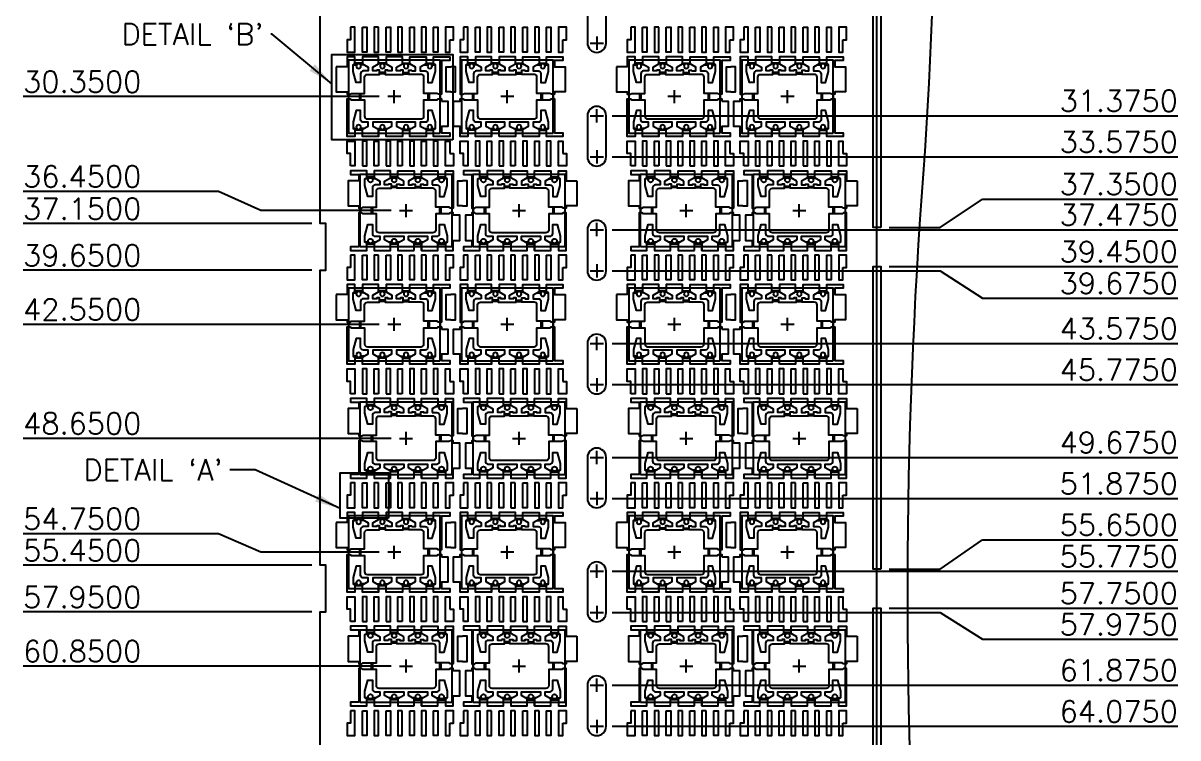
# Model space of a CAD drawing. Extents: x 37 to 266, y 65 to 387.
# Drawn here: x 39.7 to 175.7, y 213.3 to 297.5 of the extents above; entities that cross this region are included whole.
import ezdxf
from ezdxf.enums import TextEntityAlignment as Align
from ezdxf.lldxf.tags import DXFTag

# ---------------------------------------------------------------- set-up
doc = ezdxf.new("R2010")
doc.units = 0
doc.header["$LTSCALE"] = 8
doc.header["$MEASUREMENT"] = 0
for name, color, linetype in [('CEN', 2, 'CENTER'), ('COIN-LINE', 4, 'Continuous'), ('DIM', 7, 'Continuous'), ('LF-LINE', 1, 'Continuous'), ('PKG-OUT', 3, 'HIDDEN')]:
    doc.layers.add(name, color=color, linetype=linetype)
doc.styles.add('SIMPLEX', font='SIMPLEX', dxfattribs={"height": 2.5})
doc.styles.get("Standard").update_dxf_attribs({"font": 'SIMPLEX', "height": 3})
tags = doc.linetypes.add('CENTER', pattern=[2, 1.25, -0.25, 0.25, -0.25]).pattern_tags.tags
tags[10:11] = [DXFTag(74, 4), DXFTag(75, 0), DXFTag(340, '0'), DXFTag(46, 1.0), DXFTag(50, 0.0), DXFTag(44, 0.0), DXFTag(45, 0.0)]
tags[8:9] = [DXFTag(74, 4), DXFTag(75, 0), DXFTag(340, '0'), DXFTag(46, 1.0), DXFTag(50, 0.0), DXFTag(44, 0.0), DXFTag(45, 0.0)]
tags[6:7] = [DXFTag(74, 4), DXFTag(75, 0), DXFTag(340, '0'), DXFTag(46, 1.0), DXFTag(50, 0.0), DXFTag(44, 0.0), DXFTag(45, 0.0)]
tags[4:5] = [DXFTag(74, 4), DXFTag(75, 0), DXFTag(340, '0'), DXFTag(46, 1.0), DXFTag(50, 0.0), DXFTag(44, 0.0), DXFTag(45, 0.0)]
tags = doc.linetypes.add('HIDDEN', pattern=[0.375, 0.25, -0.125]).pattern_tags.tags
tags[6:7] = [DXFTag(74, 4), DXFTag(75, 0), DXFTag(340, '0'), DXFTag(46, 1.0), DXFTag(50, 0.0), DXFTag(44, 0.0), DXFTag(45, 0.0)]
tags[4:5] = [DXFTag(74, 4), DXFTag(75, 0), DXFTag(340, '0'), DXFTag(46, 1.0), DXFTag(50, 0.0), DXFTag(44, 0.0), DXFTag(45, 0.0)]
doc.dimstyles.get("Standard").update_dxf_attribs({"dimtxt": 0.18, "dimasz": 0.18, "dimexe": 0.18, "dimexo": 0.0625, "dimgap": 0.09, "dimtad": 0, "dimtih": 1, "dimtoh": 1, "dimdec": 4, "dimzin": 0, "dimdsep": 46, "dimtxsty": 'Standard', "dimcen": 0.09, "dimadec": 0, "dimazin": 0, "dimtfac": 1, "dimtdec": 4, "dimtofl": 0, "dimtmove": 0, "dimatfit": 3, "dimfxl": 1, "dimtolj": 1, "dimtzin": 0, "dimarcsym": 0})

# ---------------------------------------------------------------- blocks, each defined once
blk = doc.blocks.new('INT1')
for p, q in [((-1.705, 1.8), (-2.105, 1.8)), ((-0.435, 1.8), (-0.835, 1.8)), ((-0.485, 1.294), (-0.785, 1.294)), ((0.435, 1.8), (0.835, 1.8)), ((0.485, 1.294), (0.785, 1.294)), ((1.705, 1.8), (2.105, 1.8)), ((-0.485, 1.23), (-0.785, 1.23)), ((0.485, 1.23), (0.785, 1.23)), ((-2.45, 0.125), (-2.45, -0.125)), ((-1.864, 0.175), (-1.864, -0.175)), ((-1.8, 0.175), (-1.8, -0.175)), ((1.8, 0.175), (1.8, -0.175)), ((1.864, 0.175), (1.864, -0.175)), ((2.45, 0.125), (2.45, -0.125)), ((-1.705, -1.8), (-2.105, -1.8)), ((-0.835, -2.135), (-0.835, -1.75)), ((-0.435, -1.8), (-0.835, -1.8)), ((0.435, -1.8), (0.835, -1.8)), ((0.835, -2.135), (0.835, -1.75)), ((1.705, -1.8), (2.105, -1.8))]:
    blk.add_line(p, q)
for points in [[(-0.935, 1.375), (-1.145, 1.375), (-1.145, 1.575), (-0.835, 1.75), (-0.835, 2.135), (-1.705, 2.135), (-1.705, 1.75), (-1.395, 1.575), (-1.395, 1.375), (-1.65, 1.375, 0.414214), (-1.8, 1.225), (-1.8, 0.75), (-2.039, 0.75), (-2.2, 1.35), (-2.2, 1.7), (-2.105, 1.75), (-2.105, 2.135), (-2.975, 2.135), (-2.975, 1.935), (-2.528, 1.935), (-2.528, 1.6), (-3.1, 1.6), (-3.1, 0.25), (-2.528, 0.25), (-2.528, 0.125), (-2.375, 0.125), (-2.288, 0.175), (-1.587, 0.175), (-1.587, 1.045, -0.414214), (-1.437, 1.195), (-0.785, 1.195), (-0.785, 1.42), (-0.935, 1.42)], [(1.395, 1.375), (1.65, 1.375, -0.414214), (1.8, 1.225), (1.8, 0.75), (2.039, 0.75), (2.2, 1.35), (2.2, 1.7), (2.105, 1.75), (2.105, 2.135), (2.527, 2.135), (2.527, 0.125), (2.375, 0.125), (2.288, 0.175), (1.587, 0.175), (1.587, 1.045, 0.414214), (1.437, 1.195), (0.785, 1.195), (0.785, 1.42), (0.935, 1.42), (0.935, 1.375), (1.145, 1.375), (1.145, 1.575), (0.835, 1.75), (0.835, 2.135), (1.705, 2.135), (1.705, 1.75), (1.395, 1.575)], [(0.435, -2.135), (0.435, -1.75), (0.125, -1.575), (0.125, -1.375), (1.145, -1.375), (1.145, -1.575), (0.835, -1.75), (0.835, -2.135), (1.705, -2.135), (1.705, -1.75), (1.395, -1.575), (1.395, -1.375), (1.65, -1.375, 0.414214), (1.8, -1.225), (1.8, -0.75), (2.039, -0.75), (2.2, -1.35), (2.2, -1.7), (2.105, -1.75), (2.105, -2.135), (2.527, -2.135), (2.527, -1.6), (2.875, -1.6), (2.875, -0.25), (2.527, -0.25), (2.527, -0.125), (2.375, -0.125), (2.288, -0.175), (1.587, -0.175), (1.587, -1.045, -0.414214), (1.437, -1.195), (-1.437, -1.195, -0.414214), (-1.587, -1.045), (-1.587, -0.175), (-2.288, -0.175), (-2.375, -0.125), (-2.528, -0.125), (-2.528, -1.935), (-2.975, -1.935), (-2.975, -2.135), (-2.105, -2.135), (-2.105, -1.75), (-2.2, -1.7), (-2.2, -1.35), (-2.039, -0.75), (-1.8, -0.75), (-1.8, -1.225, 0.414214), (-1.65, -1.375), (-1.395, -1.375), (-1.395, -1.575), (-1.705, -1.75), (-1.705, -2.135), (-0.835, -2.135), (-0.835, -1.75), (-1.145, -1.575), (-1.145, -1.375), (-0.125, -1.375), (-0.125, -1.575), (-0.435, -1.75), (-0.435, -2.135)]]:
    blk.add_lwpolyline(points, format="xyb", close=True)
blk.add_lwpolyline([(-0.125, 1.575), (-0.435, 1.75), (-0.435, 2.135), (0.435, 2.135), (0.435, 1.75), (0.125, 1.575), (0.125, 1.375), (0.335, 1.375), (0.335, 1.42), (0.485, 1.42), (0.485, 1.195), (-0.485, 1.195), (-0.485, 1.42), (-0.335, 1.42), (-0.335, 1.375), (-0.125, 1.375)], close=True)
blk.add_lwpolyline([(3.025, 0.25), (2.778, 0.25), (2.778, 1.6), (3.025, 1.6)])
for centre in [(-1.905, 1.635), (-0.635, 1.635), (0.635, 1.635), (1.905, 1.635), (-1.905, -1.635), (-0.635, -1.635), (0.635, -1.635), (1.905, -1.635)]:
    blk.add_circle(centre, 0.125)
at = {"layer": 'COIN-LINE'}
for p, q in [((-2.012, 1.7), (-2.2, 1.7)), ((-1.616, 1.7), (-1.798, 1.7)), ((1.616, 1.7), (1.798, 1.7)), ((2.2, 1.7), (2.012, 1.7)), ((-2.012, -1.7), (-2.2, -1.7)), ((-1.616, -1.7), (-1.798, -1.7)), ((-0.742, -1.7), (-0.93, -1.7)), ((-0.346, -1.7), (-0.528, -1.7)), ((0.528, -1.7), (0.34, -1.7)), ((0.924, -1.7), (0.742, -1.7)), ((1.616, -1.7), (1.798, -1.7)), ((2.012, -1.7), (2.2, -1.7))]:
    blk.add_line(p, q, dxfattribs=at)
at = {"layer": 'PKG-OUT'}
for p, q in [((-1.954, 1.75), (-2.105, 1.75)), ((-1.705, 1.75), (-1.856, 1.75)), ((-0.684, 1.75), (-0.835, 1.75)), ((-0.435, 1.75), (-0.586, 1.75)), ((0.435, 1.75), (0.586, 1.75)), ((0.684, 1.75), (0.835, 1.75)), ((1.705, 1.75), (1.856, 1.75)), ((1.954, 1.75), (2.105, 1.75)), ((-1.954, -1.75), (-2.105, -1.75)), ((-1.705, -1.75), (-1.856, -1.75)), ((-0.684, -1.75), (-0.835, -1.75)), ((-0.435, -1.75), (-0.586, -1.75)), ((0.435, -1.75), (0.586, -1.75)), ((0.684, -1.75), (0.835, -1.75)), ((1.705, -1.75), (1.856, -1.75)), ((1.954, -1.75), (2.105, -1.75))]:
    blk.add_line(p, q, dxfattribs=at)
blk.add_lwpolyline([(-2.45, -1.95), (-2.45, 1.95), (2.45, 1.95), (2.45, -1.95)], close=True, dxfattribs=at)
blk = doc.blocks.new('INT2')
for p, q in [((-1.705, 1.8), (-2.105, 1.8)), ((-0.435, 1.8), (-0.835, 1.8)), ((-0.485, 1.294), (-0.785, 1.294)), ((0.435, 1.8), (0.835, 1.8)), ((0.485, 1.294), (0.785, 1.294)), ((1.705, 1.8), (2.105, 1.8)), ((-0.485, 1.23), (-0.785, 1.23)), ((0.485, 1.23), (0.785, 1.23)), ((-2.45, 0.125), (-2.45, -0.125)), ((-1.864, 0.175), (-1.864, -0.175)), ((-1.8, 0.175), (-1.8, -0.175)), ((1.8, 0.175), (1.8, -0.175)), ((1.864, 0.175), (1.864, -0.175)), ((2.45, 0.125), (2.45, -0.125)), ((-1.705, -1.8), (-2.105, -1.8)), ((-0.835, -2.135), (-0.835, -1.75)), ((-0.435, -1.8), (-0.835, -1.8)), ((0.435, -1.8), (0.835, -1.8)), ((0.835, -2.135), (0.835, -1.75)), ((1.705, -1.8), (2.105, -1.8))]:
    blk.add_line(p, q)
for points in [[(-0.935, 1.42), (-0.935, 1.375), (-1.145, 1.375), (-1.145, 1.575), (-0.835, 1.75), (-0.835, 2.135), (-1.705, 2.135), (-1.705, 1.75), (-1.395, 1.575), (-1.395, 1.375), (-1.65, 1.375, 0.414214), (-1.8, 1.225), (-1.8, 0.75), (-2.039, 0.75), (-2.2, 1.35), (-2.2, 1.7), (-2.105, 1.75), (-2.105, 2.135), (-2.975, 2.135), (-2.975, 1.935), (-2.528, 1.935), (-2.528, 0.125), (-2.375, 0.125), (-2.288, 0.175), (-1.587, 0.175), (-1.587, 1.045, -0.414214), (-1.437, 1.195), (-0.785, 1.195), (-0.785, 1.42)], [(3.1, 1.6), (3.1, 0.25), (2.527, 0.25), (2.527, 0.125), (2.375, 0.125), (2.288, 0.175), (1.587, 0.175), (1.587, 1.045, 0.414214), (1.437, 1.195), (0.785, 1.195), (0.785, 1.42), (0.935, 1.42), (0.935, 1.375), (1.145, 1.375), (1.145, 1.575), (0.835, 1.75), (0.835, 2.135), (1.705, 2.135), (1.705, 1.75), (1.395, 1.575), (1.395, 1.375), (1.65, 1.375, -0.414214), (1.8, 1.225), (1.8, 0.75), (2.039, 0.75), (2.2, 1.35), (2.2, 1.7), (2.105, 1.75), (2.105, 2.135), (2.527, 2.135), (2.527, 1.6)], [(-2.528, -0.25), (-2.875, -0.25), (-2.875, -1.6), (-2.528, -1.6), (-2.528, -1.935), (-2.975, -1.935), (-2.975, -2.135), (-2.105, -2.135), (-2.105, -1.75), (-2.2, -1.7), (-2.2, -1.35), (-2.039, -0.75), (-1.8, -0.75), (-1.8, -1.225, 0.414214), (-1.65, -1.375), (-1.395, -1.375), (-1.395, -1.575), (-1.705, -1.75), (-1.705, -2.135), (-0.835, -2.135), (-0.835, -1.75), (-1.145, -1.575), (-1.145, -1.375), (-0.125, -1.375), (-0.125, -1.575), (-0.435, -1.75), (-0.435, -2.135), (0.435, -2.135), (0.435, -1.75), (0.125, -1.575), (0.125, -1.375), (1.145, -1.375), (1.145, -1.575), (0.835, -1.75), (0.835, -2.135), (1.705, -2.135), (1.705, -1.75), (1.395, -1.575), (1.395, -1.375), (1.65, -1.375, 0.414214), (1.8, -1.225), (1.8, -0.75), (2.039, -0.75), (2.2, -1.35), (2.2, -1.7), (2.105, -1.75), (2.105, -2.135), (2.527, -2.135), (2.527, -0.125), (2.375, -0.125), (2.288, -0.175), (1.587, -0.175), (1.587, -1.045, -0.414214), (1.437, -1.195), (-1.437, -1.195, -0.414214), (-1.587, -1.045), (-1.587, -0.175), (-2.288, -0.175), (-2.375, -0.125), (-2.528, -0.125)]]:
    blk.add_lwpolyline(points, format="xyb", close=True)
blk.add_lwpolyline([(-0.125, 1.575), (-0.435, 1.75), (-0.435, 2.135), (0.435, 2.135), (0.435, 1.75), (0.125, 1.575), (0.125, 1.375), (0.335, 1.375), (0.335, 1.42), (0.485, 1.42), (0.485, 1.195), (-0.485, 1.195), (-0.485, 1.42), (-0.335, 1.42), (-0.335, 1.375), (-0.125, 1.375)], close=True)
blk.add_lwpolyline([(-3.025, 0.25), (-2.778, 0.25), (-2.778, 1.6), (-3.025, 1.6)])
for centre in [(-1.905, 1.635), (-0.635, 1.635), (0.635, 1.635), (1.905, 1.635), (-1.905, -1.635), (-0.635, -1.635), (0.635, -1.635), (1.905, -1.635)]:
    blk.add_circle(centre, 0.125)
at = {"layer": 'COIN-LINE'}
for p, q in [((-2.012, 1.7), (-2.2, 1.7)), ((-1.616, 1.7), (-1.798, 1.7)), ((1.616, 1.7), (1.798, 1.7)), ((2.2, 1.7), (2.012, 1.7)), ((-2.012, -1.7), (-2.2, -1.7)), ((-1.616, -1.7), (-1.798, -1.7)), ((-0.742, -1.7), (-0.93, -1.7)), ((-0.346, -1.7), (-0.528, -1.7)), ((0.528, -1.7), (0.34, -1.7)), ((0.924, -1.7), (0.742, -1.7)), ((1.616, -1.7), (1.798, -1.7)), ((2.012, -1.7), (2.2, -1.7))]:
    blk.add_line(p, q, dxfattribs=at)
at = {"layer": 'PKG-OUT'}
for p, q in [((-1.954, 1.75), (-2.105, 1.75)), ((-1.705, 1.75), (-1.856, 1.75)), ((-0.684, 1.75), (-0.835, 1.75)), ((-0.435, 1.75), (-0.586, 1.75)), ((0.435, 1.75), (0.586, 1.75)), ((0.684, 1.75), (0.835, 1.75)), ((1.705, 1.75), (1.856, 1.75)), ((1.954, 1.75), (2.105, 1.75)), ((-1.954, -1.75), (-2.105, -1.75)), ((-1.705, -1.75), (-1.856, -1.75)), ((-0.684, -1.75), (-0.835, -1.75)), ((-0.435, -1.75), (-0.586, -1.75)), ((0.435, -1.75), (0.586, -1.75)), ((0.684, -1.75), (0.835, -1.75)), ((1.705, -1.75), (1.856, -1.75)), ((1.954, -1.75), (2.105, -1.75))]:
    blk.add_line(p, q, dxfattribs=at)
blk.add_lwpolyline([(-2.45, -1.95), (-2.45, 1.95), (2.45, 1.95), (2.45, -1.95)], close=True, dxfattribs=at)

msp = doc.modelspace()

# ---------------------------------------------------------------- linework, layer by layer
for points in [[(78.22, 297), (78.22, 295.54), (77.81, 295.54), (77.81, 294.08), (78.74, 294.08), (78.74, 297)], [(79.62, 297), (80.13, 297), (80.13, 294.08), (79.62, 294.08)], [(81.53, 297), (81.01, 297), (81.01, 294.08), (81.53, 294.08)], [(82.41, 297), (82.93, 297), (82.93, 294.08), (82.41, 294.08)], [(84.32, 297), (83.81, 297), (83.81, 294.09), (83.82, 294.08), (84.32, 294.08)], [(85.2, 297), (85.72, 297), (85.72, 294.08), (85.2, 294.08)], [(87.12, 297), (86.6, 297), (86.6, 294.08), (87.12, 294.08)], [(88, 296.99), (88.01, 297), (88.52, 297), (88.52, 294.08), (88, 294.08)], [(89.91, 295.54), (90.33, 295.54), (90.33, 297), (89.4, 297), (89.4, 294.08), (89.91, 294.08)], [(91.53, 297), (91.53, 295.54), (91.12, 295.54), (91.12, 294.08), (92.05, 294.08), (92.05, 297)], [(92.93, 297), (93.44, 297), (93.44, 294.08), (92.93, 294.08)], [(94.84, 297), (94.32, 297), (94.32, 294.08), (94.84, 294.08)], [(95.72, 297), (96.24, 297), (96.24, 294.08), (95.72, 294.08)], [(97.63, 297), (97.12, 297), (97.12, 294.09), (97.13, 294.08), (97.63, 294.08)], [(98.51, 297), (99.03, 297), (99.03, 294.08), (98.51, 294.08)], [(100.43, 297), (99.91, 297), (99.91, 294.08), (100.43, 294.08)], [(101.31, 296.99), (101.32, 297), (101.83, 297), (101.83, 294.08), (101.31, 294.08)], [(103.22, 295.54), (103.64, 295.54), (103.64, 297), (102.71, 297), (102.71, 294.08), (103.22, 294.08)], [(111.22, 297), (111.22, 295.54), (110.81, 295.54), (110.81, 294.08), (111.74, 294.08), (111.74, 297)], [(112.62, 297), (113.13, 297), (113.13, 294.08), (112.62, 294.08)], [(114.53, 297), (114.01, 297), (114.01, 294.08), (114.53, 294.08)], [(115.41, 297), (115.93, 297), (115.93, 294.08), (115.41, 294.08)], [(117.32, 297), (116.81, 297), (116.81, 294.09), (116.82, 294.08), (117.32, 294.08)], [(118.2, 297), (118.72, 297), (118.72, 294.08), (118.2, 294.08)], [(120.12, 297), (119.6, 297), (119.6, 294.08), (120.12, 294.08)], [(121, 296.99), (121.01, 297), (121.52, 297), (121.52, 294.08), (121, 294.08)], [(122.91, 295.54), (123.33, 295.54), (123.33, 297), (122.4, 297), (122.4, 294.08), (122.91, 294.08)], [(124.53, 297), (124.53, 295.54), (124.12, 295.54), (124.12, 294.08), (125.05, 294.08), (125.05, 297)], [(125.93, 297), (126.44, 297), (126.44, 294.08), (125.93, 294.08)], [(127.84, 297), (127.32, 297), (127.32, 294.08), (127.84, 294.08)], [(128.72, 297), (129.24, 297), (129.24, 294.08), (128.72, 294.08)], [(130.63, 297), (130.12, 297), (130.12, 294.09), (130.13, 294.08), (130.63, 294.08)], [(131.51, 297), (132.03, 297), (132.03, 294.08), (131.51, 294.08)], [(133.43, 297), (132.91, 297), (132.91, 294.08), (133.43, 294.08)], [(134.31, 296.99), (134.32, 297), (134.83, 297), (134.83, 294.08), (134.31, 294.08)], [(136.22, 295.54), (136.64, 295.54), (136.64, 297), (135.71, 297), (135.71, 294.08), (136.22, 294.08)], [(78.22, 280.66), (78.22, 282.12), (77.81, 282.12), (77.81, 283.58), (78.74, 283.58), (78.74, 280.66)], [(79.62, 280.66), (80.13, 280.66), (80.13, 283.58), (79.62, 283.58)], [(81.53, 280.66), (81.01, 280.66), (81.01, 283.58), (81.53, 283.58)], [(82.41, 280.66), (82.93, 280.66), (82.93, 283.58), (82.41, 283.58)], [(84.32, 280.66), (83.81, 280.66), (83.81, 283.57), (83.82, 283.58), (84.32, 283.58)], [(85.2, 280.66), (85.72, 280.66), (85.72, 283.58), (85.2, 283.58)], [(87.12, 280.66), (86.6, 280.66), (86.6, 283.58), (87.12, 283.58)], [(88, 280.67), (88.01, 280.66), (88.52, 280.66), (88.52, 283.58), (88, 283.58)], [(89.91, 282.12), (90.33, 282.12), (90.33, 280.66), (89.4, 280.66), (89.4, 283.58), (89.91, 283.58)], [(91.53, 280.66), (91.53, 282.12), (91.12, 282.12), (91.12, 283.58), (92.05, 283.58), (92.05, 280.66)], [(92.93, 280.66), (93.44, 280.66), (93.44, 283.58), (92.93, 283.58)], [(94.84, 280.66), (94.32, 280.66), (94.32, 283.58), (94.84, 283.58)], [(95.72, 280.66), (96.24, 280.66), (96.24, 283.58), (95.72, 283.58)], [(97.63, 280.66), (97.12, 280.66), (97.12, 283.57), (97.13, 283.58), (97.63, 283.58)], [(98.51, 280.66), (99.03, 280.66), (99.03, 283.58), (98.51, 283.58)], [(100.43, 280.66), (99.91, 280.66), (99.91, 283.58), (100.43, 283.58)], [(101.31, 280.67), (101.32, 280.66), (101.83, 280.66), (101.83, 283.58), (101.31, 283.58)], [(103.22, 282.12), (103.64, 282.12), (103.64, 280.66), (102.71, 280.66), (102.71, 283.58), (103.22, 283.58)], [(111.22, 280.66), (111.22, 282.12), (110.81, 282.12), (110.81, 283.58), (111.74, 283.58), (111.74, 280.66)], [(112.62, 280.66), (113.13, 280.66), (113.13, 283.58), (112.62, 283.58)], [(114.53, 280.66), (114.01, 280.66), (114.01, 283.58), (114.53, 283.58)], [(115.41, 280.66), (115.93, 280.66), (115.93, 283.58), (115.41, 283.58)], [(117.32, 280.66), (116.81, 280.66), (116.81, 283.57), (116.82, 283.58), (117.32, 283.58)], [(118.2, 280.66), (118.72, 280.66), (118.72, 283.58), (118.2, 283.58)], [(120.12, 280.66), (119.6, 280.66), (119.6, 283.58), (120.12, 283.58)], [(121, 280.67), (121.01, 280.66), (121.52, 280.66), (121.52, 283.58), (121, 283.58)], [(122.91, 282.12), (123.33, 282.12), (123.33, 280.66), (122.4, 280.66), (122.4, 283.58), (122.91, 283.58)], [(124.53, 280.66), (124.53, 282.12), (124.12, 282.12), (124.12, 283.58), (125.05, 283.58), (125.05, 280.66)], [(125.93, 280.66), (126.44, 280.66), (126.44, 283.58), (125.93, 283.58)], [(127.84, 280.66), (127.32, 280.66), (127.32, 283.58), (127.84, 283.58)], [(128.72, 280.66), (129.24, 280.66), (129.24, 283.58), (128.72, 283.58)], [(130.63, 280.66), (130.12, 280.66), (130.12, 283.57), (130.13, 283.58), (130.63, 283.58)], [(131.51, 280.66), (132.03, 280.66), (132.03, 283.58), (131.51, 283.58)], [(133.43, 280.66), (132.91, 280.66), (132.91, 283.58), (133.43, 283.58)], [(134.31, 280.67), (134.32, 280.66), (134.83, 280.66), (134.83, 283.58), (134.31, 283.58)], [(136.22, 282.12), (136.64, 282.12), (136.64, 280.66), (135.71, 280.66), (135.71, 283.58), (136.22, 283.58)], [(78.22, 270.16), (78.22, 268.7), (77.81, 268.7), (77.81, 267.24), (78.74, 267.24), (78.74, 270.16)], [(79.62, 270.16), (80.13, 270.16), (80.13, 267.24), (79.62, 267.24)], [(81.53, 270.16), (81.01, 270.16), (81.01, 267.24), (81.53, 267.24)], [(82.41, 270.16), (82.93, 270.16), (82.93, 267.24), (82.41, 267.24)], [(84.32, 270.16), (83.81, 270.16), (83.81, 267.25), (83.82, 267.24), (84.32, 267.24)], [(85.2, 270.16), (85.72, 270.16), (85.72, 267.24), (85.2, 267.24)], [(87.12, 270.16), (86.6, 270.16), (86.6, 267.24), (87.12, 267.24)], [(88, 270.15), (88.01, 270.16), (88.52, 270.16), (88.52, 267.24), (88, 267.24)], [(89.91, 268.7), (90.33, 268.7), (90.33, 270.16), (89.4, 270.16), (89.4, 267.24), (89.91, 267.24)], [(91.53, 270.16), (91.53, 268.7), (91.12, 268.7), (91.12, 267.24), (92.05, 267.24), (92.05, 270.16)], [(92.93, 270.16), (93.44, 270.16), (93.44, 267.24), (92.93, 267.24)], [(94.84, 270.16), (94.32, 270.16), (94.32, 267.24), (94.84, 267.24)], [(95.72, 270.16), (96.24, 270.16), (96.24, 267.24), (95.72, 267.24)], [(97.63, 270.16), (97.12, 270.16), (97.12, 267.25), (97.13, 267.24), (97.63, 267.24)], [(98.51, 270.16), (99.03, 270.16), (99.03, 267.24), (98.51, 267.24)], [(100.43, 270.16), (99.91, 270.16), (99.91, 267.24), (100.43, 267.24)], [(101.31, 270.15), (101.32, 270.16), (101.83, 270.16), (101.83, 267.24), (101.31, 267.24)], [(103.22, 268.7), (103.64, 268.7), (103.64, 270.16), (102.71, 270.16), (102.71, 267.24), (103.22, 267.24)], [(111.22, 270.16), (111.22, 268.7), (110.81, 268.7), (110.81, 267.24), (111.74, 267.24), (111.74, 270.16)], [(112.62, 270.16), (113.13, 270.16), (113.13, 267.24), (112.62, 267.24)], [(114.53, 270.16), (114.01, 270.16), (114.01, 267.24), (114.53, 267.24)], [(115.41, 270.16), (115.93, 270.16), (115.93, 267.24), (115.41, 267.24)], [(117.32, 270.16), (116.81, 270.16), (116.81, 267.25), (116.82, 267.24), (117.32, 267.24)], [(118.2, 270.16), (118.72, 270.16), (118.72, 267.24), (118.2, 267.24)], [(120.12, 270.16), (119.6, 270.16), (119.6, 267.24), (120.12, 267.24)], [(121, 270.15), (121.01, 270.16), (121.52, 270.16), (121.52, 267.24), (121, 267.24)], [(122.91, 268.7), (123.33, 268.7), (123.33, 270.16), (122.4, 270.16), (122.4, 267.24), (122.91, 267.24)], [(124.53, 270.16), (124.53, 268.7), (124.12, 268.7), (124.12, 267.24), (125.05, 267.24), (125.05, 270.16)], [(125.93, 270.16), (126.44, 270.16), (126.44, 267.24), (125.93, 267.24)], [(127.84, 270.16), (127.32, 270.16), (127.32, 267.24), (127.84, 267.24)], [(128.72, 270.16), (129.24, 270.16), (129.24, 267.24), (128.72, 267.24)], [(130.63, 270.16), (130.12, 270.16), (130.12, 267.25), (130.13, 267.24), (130.63, 267.24)], [(131.51, 270.16), (132.03, 270.16), (132.03, 267.24), (131.51, 267.24)], [(133.43, 270.16), (132.91, 270.16), (132.91, 267.24), (133.43, 267.24)], [(134.31, 270.15), (134.32, 270.16), (134.83, 270.16), (134.83, 267.24), (134.31, 267.24)], [(136.22, 268.7), (136.64, 268.7), (136.64, 270.16), (135.71, 270.16), (135.71, 267.24), (136.22, 267.24)], [(78.22, 253.82), (78.22, 255.28), (77.81, 255.28), (77.81, 256.74), (78.74, 256.74), (78.74, 253.82)], [(79.62, 253.82), (80.13, 253.82), (80.13, 256.74), (79.62, 256.74)], [(81.53, 253.82), (81.01, 253.82), (81.01, 256.74), (81.53, 256.74)], [(82.41, 253.82), (82.93, 253.82), (82.93, 256.74), (82.41, 256.74)], [(84.32, 253.82), (83.81, 253.82), (83.81, 256.73), (83.82, 256.74), (84.32, 256.74)], [(85.2, 253.82), (85.72, 253.82), (85.72, 256.74), (85.2, 256.74)], [(87.12, 253.82), (86.6, 253.82), (86.6, 256.74), (87.12, 256.74)], [(88, 253.83), (88.01, 253.82), (88.52, 253.82), (88.52, 256.74), (88, 256.74)], [(89.91, 255.28), (90.33, 255.28), (90.33, 253.82), (89.4, 253.82), (89.4, 256.74), (89.91, 256.74)], [(91.53, 253.82), (91.53, 255.28), (91.12, 255.28), (91.12, 256.74), (92.05, 256.74), (92.05, 253.82)], [(92.93, 253.82), (93.44, 253.82), (93.44, 256.74), (92.93, 256.74)], [(94.84, 253.82), (94.32, 253.82), (94.32, 256.74), (94.84, 256.74)], [(95.72, 253.82), (96.24, 253.82), (96.24, 256.74), (95.72, 256.74)], [(97.63, 253.82), (97.12, 253.82), (97.12, 256.73), (97.13, 256.74), (97.63, 256.74)], [(98.51, 253.82), (99.03, 253.82), (99.03, 256.74), (98.51, 256.74)], [(100.43, 253.82), (99.91, 253.82), (99.91, 256.74), (100.43, 256.74)], [(101.31, 253.83), (101.32, 253.82), (101.83, 253.82), (101.83, 256.74), (101.31, 256.74)], [(103.22, 255.28), (103.64, 255.28), (103.64, 253.82), (102.71, 253.82), (102.71, 256.74), (103.22, 256.74)], [(111.22, 253.82), (111.22, 255.28), (110.81, 255.28), (110.81, 256.74), (111.74, 256.74), (111.74, 253.82)], [(112.62, 253.82), (113.13, 253.82), (113.13, 256.74), (112.62, 256.74)], [(114.53, 253.82), (114.01, 253.82), (114.01, 256.74), (114.53, 256.74)], [(115.41, 253.82), (115.93, 253.82), (115.93, 256.74), (115.41, 256.74)], [(117.32, 253.82), (116.81, 253.82), (116.81, 256.73), (116.82, 256.74), (117.32, 256.74)], [(118.2, 253.82), (118.72, 253.82), (118.72, 256.74), (118.2, 256.74)], [(120.12, 253.82), (119.6, 253.82), (119.6, 256.74), (120.12, 256.74)], [(121, 253.83), (121.01, 253.82), (121.52, 253.82), (121.52, 256.74), (121, 256.74)], [(122.91, 255.28), (123.33, 255.28), (123.33, 253.82), (122.4, 253.82), (122.4, 256.74), (122.91, 256.74)], [(124.53, 253.82), (124.53, 255.28), (124.12, 255.28), (124.12, 256.74), (125.05, 256.74), (125.05, 253.82)], [(125.93, 253.82), (126.44, 253.82), (126.44, 256.74), (125.93, 256.74)], [(127.84, 253.82), (127.32, 253.82), (127.32, 256.74), (127.84, 256.74)], [(128.72, 253.82), (129.24, 253.82), (129.24, 256.74), (128.72, 256.74)], [(130.63, 253.82), (130.12, 253.82), (130.12, 256.73), (130.13, 256.74), (130.63, 256.74)], [(131.51, 253.82), (132.03, 253.82), (132.03, 256.74), (131.51, 256.74)], [(133.43, 253.82), (132.91, 253.82), (132.91, 256.74), (133.43, 256.74)], [(134.31, 253.83), (134.32, 253.82), (134.83, 253.82), (134.83, 256.74), (134.31, 256.74)], [(136.22, 255.28), (136.64, 255.28), (136.64, 253.82), (135.71, 253.82), (135.71, 256.74), (136.22, 256.74)], [(78.22, 243.32), (78.22, 241.86), (77.81, 241.86), (77.81, 240.4), (78.74, 240.4), (78.74, 243.32)], [(79.62, 243.32), (80.13, 243.32), (80.13, 240.4), (79.62, 240.4)], [(81.53, 243.32), (81.01, 243.32), (81.01, 240.4), (81.53, 240.4)], [(82.41, 243.32), (82.93, 243.32), (82.93, 240.4), (82.41, 240.4)], [(84.32, 243.32), (83.81, 243.32), (83.81, 240.41), (83.82, 240.4), (84.32, 240.4)], [(85.2, 243.32), (85.72, 243.32), (85.72, 240.4), (85.2, 240.4)], [(87.12, 243.32), (86.6, 243.32), (86.6, 240.4), (87.12, 240.4)], [(88, 243.31), (88.01, 243.32), (88.52, 243.32), (88.52, 240.4), (88, 240.4)], [(89.91, 241.86), (90.33, 241.86), (90.33, 243.32), (89.4, 243.32), (89.4, 240.4), (89.91, 240.4)], [(91.53, 243.32), (91.53, 241.86), (91.12, 241.86), (91.12, 240.4), (92.05, 240.4), (92.05, 243.32)], [(92.93, 243.32), (93.44, 243.32), (93.44, 240.4), (92.93, 240.4)], [(94.84, 243.32), (94.32, 243.32), (94.32, 240.4), (94.84, 240.4)], [(95.72, 243.32), (96.24, 243.32), (96.24, 240.4), (95.72, 240.4)], [(97.63, 243.32), (97.12, 243.32), (97.12, 240.41), (97.13, 240.4), (97.63, 240.4)], [(98.51, 243.32), (99.03, 243.32), (99.03, 240.4), (98.51, 240.4)], [(100.43, 243.32), (99.91, 243.32), (99.91, 240.4), (100.43, 240.4)], [(101.31, 243.31), (101.32, 243.32), (101.83, 243.32), (101.83, 240.4), (101.31, 240.4)], [(103.22, 241.86), (103.64, 241.86), (103.64, 243.32), (102.71, 243.32), (102.71, 240.4), (103.22, 240.4)], [(111.22, 243.32), (111.22, 241.86), (110.81, 241.86), (110.81, 240.4), (111.74, 240.4), (111.74, 243.32)], [(112.62, 243.32), (113.13, 243.32), (113.13, 240.4), (112.62, 240.4)], [(114.53, 243.32), (114.01, 243.32), (114.01, 240.4), (114.53, 240.4)], [(115.41, 243.32), (115.93, 243.32), (115.93, 240.4), (115.41, 240.4)], [(117.32, 243.32), (116.81, 243.32), (116.81, 240.41), (116.82, 240.4), (117.32, 240.4)], [(118.2, 243.32), (118.72, 243.32), (118.72, 240.4), (118.2, 240.4)], [(120.12, 243.32), (119.6, 243.32), (119.6, 240.4), (120.12, 240.4)], [(121, 243.31), (121.01, 243.32), (121.52, 243.32), (121.52, 240.4), (121, 240.4)], [(122.91, 241.86), (123.33, 241.86), (123.33, 243.32), (122.4, 243.32), (122.4, 240.4), (122.91, 240.4)], [(124.53, 243.32), (124.53, 241.86), (124.12, 241.86), (124.12, 240.4), (125.05, 240.4), (125.05, 243.32)], [(125.93, 243.32), (126.44, 243.32), (126.44, 240.4), (125.93, 240.4)], [(127.84, 243.32), (127.32, 243.32), (127.32, 240.4), (127.84, 240.4)], [(128.72, 243.32), (129.24, 243.32), (129.24, 240.4), (128.72, 240.4)], [(130.63, 243.32), (130.12, 243.32), (130.12, 240.41), (130.13, 240.4), (130.63, 240.4)], [(131.51, 243.32), (132.03, 243.32), (132.03, 240.4), (131.51, 240.4)], [(133.43, 243.32), (132.91, 243.32), (132.91, 240.4), (133.43, 240.4)], [(134.31, 243.31), (134.32, 243.32), (134.83, 243.32), (134.83, 240.4), (134.31, 240.4)], [(136.22, 241.86), (136.64, 241.86), (136.64, 243.32), (135.71, 243.32), (135.71, 240.4), (136.22, 240.4)], [(78.22, 226.98), (78.22, 228.44), (77.81, 228.44), (77.81, 229.9), (78.74, 229.9), (78.74, 226.98)], [(79.62, 226.98), (80.13, 226.98), (80.13, 229.9), (79.62, 229.9)], [(81.53, 226.98), (81.01, 226.98), (81.01, 229.9), (81.53, 229.9)], [(82.41, 226.98), (82.93, 226.98), (82.93, 229.9), (82.41, 229.9)], [(84.32, 226.98), (83.81, 226.98), (83.81, 229.89), (83.82, 229.9), (84.32, 229.9)], [(85.2, 226.98), (85.72, 226.98), (85.72, 229.9), (85.2, 229.9)], [(87.12, 226.98), (86.6, 226.98), (86.6, 229.9), (87.12, 229.9)], [(88, 226.99), (88.01, 226.98), (88.52, 226.98), (88.52, 229.9), (88, 229.9)], [(89.91, 228.44), (90.33, 228.44), (90.33, 226.98), (89.4, 226.98), (89.4, 229.9), (89.91, 229.9)], [(91.53, 226.98), (91.53, 228.44), (91.12, 228.44), (91.12, 229.9), (92.05, 229.9), (92.05, 226.98)], [(92.93, 226.98), (93.44, 226.98), (93.44, 229.9), (92.93, 229.9)], [(94.84, 226.98), (94.32, 226.98), (94.32, 229.9), (94.84, 229.9)], [(95.72, 226.98), (96.24, 226.98), (96.24, 229.9), (95.72, 229.9)], [(97.63, 226.98), (97.12, 226.98), (97.12, 229.89), (97.13, 229.9), (97.63, 229.9)], [(98.51, 226.98), (99.03, 226.98), (99.03, 229.9), (98.51, 229.9)], [(100.43, 226.98), (99.91, 226.98), (99.91, 229.9), (100.43, 229.9)], [(101.31, 226.99), (101.32, 226.98), (101.83, 226.98), (101.83, 229.9), (101.31, 229.9)], [(103.22, 228.44), (103.64, 228.44), (103.64, 226.98), (102.71, 226.98), (102.71, 229.9), (103.22, 229.9)], [(111.22, 226.98), (111.22, 228.44), (110.81, 228.44), (110.81, 229.9), (111.74, 229.9), (111.74, 226.98)], [(112.62, 226.98), (113.13, 226.98), (113.13, 229.9), (112.62, 229.9)], [(114.53, 226.98), (114.01, 226.98), (114.01, 229.9), (114.53, 229.9)], [(115.41, 226.98), (115.93, 226.98), (115.93, 229.9), (115.41, 229.9)], [(117.32, 226.98), (116.81, 226.98), (116.81, 229.89), (116.82, 229.9), (117.32, 229.9)], [(118.2, 226.98), (118.72, 226.98), (118.72, 229.9), (118.2, 229.9)], [(120.12, 226.98), (119.6, 226.98), (119.6, 229.9), (120.12, 229.9)], [(121, 226.99), (121.01, 226.98), (121.52, 226.98), (121.52, 229.9), (121, 229.9)], [(122.91, 228.44), (123.33, 228.44), (123.33, 226.98), (122.4, 226.98), (122.4, 229.9), (122.91, 229.9)], [(124.53, 226.98), (124.53, 228.44), (124.12, 228.44), (124.12, 229.9), (125.05, 229.9), (125.05, 226.98)], [(125.93, 226.98), (126.44, 226.98), (126.44, 229.9), (125.93, 229.9)], [(127.84, 226.98), (127.32, 226.98), (127.32, 229.9), (127.84, 229.9)], [(128.72, 226.98), (129.24, 226.98), (129.24, 229.9), (128.72, 229.9)], [(130.63, 226.98), (130.12, 226.98), (130.12, 229.89), (130.13, 229.9), (130.63, 229.9)], [(131.51, 226.98), (132.03, 226.98), (132.03, 229.9), (131.51, 229.9)], [(133.43, 226.98), (132.91, 226.98), (132.91, 229.9), (133.43, 229.9)], [(134.31, 226.99), (134.32, 226.98), (134.83, 226.98), (134.83, 229.9), (134.31, 229.9)], [(136.22, 228.44), (136.64, 228.44), (136.64, 226.98), (135.71, 226.98), (135.71, 229.9), (136.22, 229.9)], [(78.22, 216.48), (78.22, 215.02), (77.81, 215.02), (77.81, 213.56), (78.74, 213.56), (78.74, 216.48)], [(79.62, 216.48), (80.13, 216.48), (80.13, 213.56), (79.62, 213.56)], [(81.53, 216.48), (81.01, 216.48), (81.01, 213.56), (81.53, 213.56)], [(82.41, 216.48), (82.93, 216.48), (82.93, 213.56), (82.41, 213.56)], [(84.32, 216.48), (83.81, 216.48), (83.81, 213.57), (83.82, 213.56), (84.32, 213.56)], [(85.2, 216.48), (85.72, 216.48), (85.72, 213.56), (85.2, 213.56)], [(87.12, 216.48), (86.6, 216.48), (86.6, 213.56), (87.12, 213.56)], [(88, 216.47), (88.01, 216.48), (88.52, 216.48), (88.52, 213.56), (88, 213.56)], [(89.91, 215.02), (90.33, 215.02), (90.33, 216.48), (89.4, 216.48), (89.4, 213.56), (89.91, 213.56)], [(91.53, 216.48), (91.53, 215.02), (91.12, 215.02), (91.12, 213.56), (92.05, 213.56), (92.05, 216.48)], [(92.93, 216.48), (93.44, 216.48), (93.44, 213.56), (92.93, 213.56)], [(94.84, 216.48), (94.32, 216.48), (94.32, 213.56), (94.84, 213.56)], [(95.72, 216.48), (96.24, 216.48), (96.24, 213.56), (95.72, 213.56)], [(97.63, 216.48), (97.12, 216.48), (97.12, 213.57), (97.13, 213.56), (97.63, 213.56)], [(98.51, 216.48), (99.03, 216.48), (99.03, 213.56), (98.51, 213.56)], [(100.43, 216.48), (99.91, 216.48), (99.91, 213.56), (100.43, 213.56)], [(101.31, 216.47), (101.32, 216.48), (101.83, 216.48), (101.83, 213.56), (101.31, 213.56)], [(103.22, 215.02), (103.64, 215.02), (103.64, 216.48), (102.71, 216.48), (102.71, 213.56), (103.22, 213.56)], [(111.22, 216.48), (111.22, 215.02), (110.81, 215.02), (110.81, 213.56), (111.74, 213.56), (111.74, 216.48)], [(112.62, 216.48), (113.13, 216.48), (113.13, 213.56), (112.62, 213.56)], [(114.53, 216.48), (114.01, 216.48), (114.01, 213.56), (114.53, 213.56)], [(115.41, 216.48), (115.93, 216.48), (115.93, 213.56), (115.41, 213.56)], [(117.32, 216.48), (116.81, 216.48), (116.81, 213.57), (116.82, 213.56), (117.32, 213.56)], [(118.2, 216.48), (118.72, 216.48), (118.72, 213.56), (118.2, 213.56)], [(120.12, 216.48), (119.6, 216.48), (119.6, 213.56), (120.12, 213.56)], [(121, 216.47), (121.01, 216.48), (121.52, 216.48), (121.52, 213.56), (121, 213.56)], [(122.91, 215.02), (123.33, 215.02), (123.33, 216.48), (122.4, 216.48), (122.4, 213.56), (122.91, 213.56)], [(124.53, 216.48), (124.53, 215.02), (124.12, 215.02), (124.12, 213.56), (125.05, 213.56), (125.05, 216.48)], [(125.93, 216.48), (126.44, 216.48), (126.44, 213.56), (125.93, 213.56)], [(127.84, 216.48), (127.32, 216.48), (127.32, 213.56), (127.84, 213.56)], [(128.72, 216.48), (129.24, 216.48), (129.24, 213.56), (128.72, 213.56)], [(130.63, 216.48), (130.12, 216.48), (130.12, 213.57), (130.13, 213.56), (130.63, 213.56)], [(131.51, 216.48), (132.03, 216.48), (132.03, 213.56), (131.51, 213.56)], [(133.43, 216.48), (132.91, 216.48), (132.91, 213.56), (133.43, 213.56)], [(134.31, 216.47), (134.32, 216.48), (134.83, 216.48), (134.83, 213.56), (134.31, 213.56)], [(136.22, 215.02), (136.64, 215.02), (136.64, 216.48), (135.71, 216.48), (135.71, 213.56), (136.22, 213.56)]]:
    msp.add_lwpolyline(points, close=True)
at = {"layer": 'CEN', "color": 2, "linetype": 'CENTER'}
for p, q in [((140.22, 177.4), (140.22, 360)), ((106.44, 295.15), (108.02, 295.15)), ((107.22, 295.93), (107.22, 294.36)), ((107.22, 285.8), (107.22, 287.37)), ((106.44, 286.58), (108.02, 286.58)), ((106.44, 281.74), (108.02, 281.74)), ((107.22, 282.51), (107.22, 280.94)), ((107.22, 272.38), (107.22, 273.95)), ((106.44, 273.15), (108.02, 273.15)), ((106.44, 268.31), (108.02, 268.31)), ((107.22, 269.09), (107.22, 267.52)), ((107.22, 258.96), (107.22, 260.53)), ((106.44, 259.74), (108.02, 259.74)), ((106.44, 254.9), (108.02, 254.9)), ((107.22, 255.67), (107.22, 254.1)), ((106.44, 246.32), (108.02, 246.32)), ((107.22, 245.54), (107.22, 247.11)), ((107.22, 242.25), (107.22, 240.68)), ((106.44, 241.48), (108.02, 241.48)), ((106.44, 232.9), (108.02, 232.9)), ((107.22, 232.12), (107.22, 233.69)), ((107.22, 228.83), (107.22, 227.26)), ((106.44, 228.06), (108.02, 228.06)), ((106.44, 219.48), (108.02, 219.48)), ((107.22, 218.7), (107.22, 220.27)), ((107.22, 215.41), (107.22, 213.84)), ((106.44, 214.64), (108.02, 214.64))]:
    msp.add_line(p, q, dxfattribs=at)
at = {"layer": 'CEN'}
for p, q in [((84.14, 288.83), (82.6, 288.83)), ((83.37, 288.06), (83.37, 289.6)), ((97.45, 288.83), (95.91, 288.83)), ((96.68, 288.06), (96.68, 289.6)), ((117.14, 288.83), (115.6, 288.83)), ((116.37, 288.06), (116.37, 289.6)), ((130.45, 288.83), (128.91, 288.83)), ((129.68, 288.06), (129.68, 289.6)), ((84.76, 274.64), (84.76, 276.18)), ((98.07, 274.64), (98.07, 276.18)), ((117.76, 274.64), (117.76, 276.18)), ((131.07, 274.64), (131.07, 276.18)), ((83.99, 275.41), (85.53, 275.41)), ((97.3, 275.41), (98.84, 275.41)), ((116.99, 275.41), (118.53, 275.41)), ((130.3, 275.41), (131.84, 275.41)), ((83.37, 261.22), (83.37, 262.76)), ((96.68, 261.22), (96.68, 262.76)), ((116.37, 261.22), (116.37, 262.76)), ((129.68, 261.22), (129.68, 262.76)), ((84.14, 261.99), (82.6, 261.99)), ((97.45, 261.99), (95.91, 261.99)), ((117.14, 261.99), (115.6, 261.99)), ((130.45, 261.99), (128.91, 261.99)), ((84.76, 247.8), (84.76, 249.34)), ((98.07, 247.8), (98.07, 249.34)), ((117.76, 247.8), (117.76, 249.34)), ((131.07, 247.8), (131.07, 249.34)), ((83.99, 248.57), (85.53, 248.57)), ((97.3, 248.57), (98.84, 248.57)), ((116.99, 248.57), (118.53, 248.57)), ((130.3, 248.57), (131.84, 248.57)), ((83.37, 234.38), (83.37, 235.92)), ((96.68, 234.38), (96.68, 235.92)), ((116.37, 234.38), (116.37, 235.92)), ((129.68, 234.38), (129.68, 235.92)), ((84.14, 235.15), (82.6, 235.15)), ((97.45, 235.15), (95.91, 235.15)), ((117.14, 235.15), (115.6, 235.15)), ((130.45, 235.15), (128.91, 235.15)), ((83.99, 221.73), (85.53, 221.73)), ((84.76, 220.96), (84.76, 222.5)), ((97.3, 221.73), (98.84, 221.73)), ((98.07, 220.96), (98.07, 222.5)), ((116.99, 221.73), (118.53, 221.73)), ((117.76, 220.96), (117.76, 222.5)), ((130.3, 221.73), (131.84, 221.73)), ((131.07, 220.96), (131.07, 222.5))]:
    msp.add_line(p, q, dxfattribs=at)
at = {"layer": 'COIN-LINE'}
for p, q in [((67.66, 288.83), (62.66, 288.83)), ((147.66, 286.58), (152.66, 286.58)), ((147.66, 281.74), (152.66, 281.74)), ((67.66, 275.41), (62.66, 277.67)), ((147.66, 273.43), (152.66, 276.76)), ((67.66, 273.87), (62.66, 273.87)), ((147.66, 273.15), (152.66, 273.15)), ((67.66, 268.37), (62.66, 268.37)), ((147.66, 268.81), (152.66, 268.81)), ((147.66, 268.31), (152.66, 265.09)), ((67.66, 261.99), (62.66, 261.99)), ((147.66, 259.74), (152.66, 259.74)), ((147.66, 254.9), (152.66, 254.9)), ((67.66, 248.57), (62.66, 248.57)), ((147.66, 246.32), (152.66, 246.32)), ((147.66, 241.48), (152.66, 241.48)), ((67.66, 235.15), (62.66, 237.33)), ((147.66, 233.17), (152.66, 236.61)), ((67.66, 233.61), (62.66, 233.61)), ((147.66, 232.9), (152.66, 232.9)), ((147.66, 228.55), (152.66, 228.55)), ((67.66, 228.11), (62.66, 228.11)), ((147.66, 228.06), (152.66, 224.89)), ((67.66, 221.73), (62.66, 221.73)), ((147.66, 219.48), (152.66, 219.48)), ((147.66, 214.64), (152.66, 214.64))]:
    msp.add_line(p, q, dxfattribs=at)
at = {"layer": 'DIM'}
for p, q in [((62.66, 288.83), (39.66, 288.83)), ((81.6, 288.83), (67.66, 288.83)), ((109.02, 286.58), (147.66, 286.58)), ((152.66, 286.58), (175.66, 286.58)), ((109.02, 281.74), (147.66, 281.74)), ((152.66, 281.74), (175.66, 281.74)), ((62.66, 277.67), (39.66, 277.67)), ((152.66, 276.76), (175.66, 276.76)), ((82.99, 275.41), (67.66, 275.41)), ((62.66, 273.87), (39.66, 273.87)), ((73.66, 273.87), (67.66, 273.87)), ((141.66, 273.43), (147.66, 273.43)), ((109.02, 273.15), (147.66, 273.15)), ((152.66, 273.15), (175.66, 273.15)), ((62.66, 268.37), (39.66, 268.37)), ((73.66, 268.37), (67.66, 268.37)), ((109.02, 268.31), (147.66, 268.31)), ((141.66, 268.81), (147.66, 268.81)), ((152.66, 268.81), (175.66, 268.81)), ((152.66, 265.09), (175.66, 265.09)), ((62.66, 261.99), (39.66, 261.99)), ((81.6, 261.99), (67.66, 261.99)), ((109.02, 259.74), (147.66, 259.74)), ((152.66, 259.74), (175.66, 259.74)), ((109.02, 254.9), (147.66, 254.9)), ((152.66, 254.9), (175.66, 254.9)), ((62.66, 248.57), (39.66, 248.57)), ((82.99, 248.57), (67.66, 248.57)), ((109.02, 246.32), (147.66, 246.32)), ((152.66, 246.32), (175.66, 246.32)), ((109.02, 241.48), (147.66, 241.48)), ((152.66, 241.48), (175.66, 241.48)), ((62.66, 237.33), (39.66, 237.33)), ((152.66, 236.61), (175.66, 236.61)), ((81.6, 235.15), (67.66, 235.15)), ((62.66, 233.61), (39.66, 233.61)), ((73.66, 233.61), (67.66, 233.61)), ((109.02, 232.9), (147.66, 232.9)), ((141.66, 233.17), (147.66, 233.17)), ((152.66, 232.9), (175.66, 232.9)), ((141.66, 228.55), (147.66, 228.55)), ((152.66, 228.55), (175.66, 228.55)), ((62.66, 228.11), (39.66, 228.11)), ((73.66, 228.11), (67.66, 228.11)), ((109.02, 228.06), (147.66, 228.06)), ((152.66, 224.89), (175.66, 224.89)), ((62.66, 221.73), (39.66, 221.73)), ((82.99, 221.73), (67.66, 221.73)), ((109.02, 219.48), (147.66, 219.48)), ((152.66, 219.48), (175.66, 219.48)), ((109.02, 214.64), (147.66, 214.64)), ((152.66, 214.64), (175.66, 214.64))]:
    msp.add_line(p, q, dxfattribs=at)
at = {"layer": 'LF-LINE'}
msp.add_lwpolyline([(74.66, 186.17), (74.66, 228.11), (75.32, 228.11), (75.32, 233.61), (74.66, 233.61), (74.66, 268.37), (75.32, 268.37), (75.32, 273.87), (74.66, 273.87), (74.66, 308.63), (75.32, 308.63), (75.32, 314.13), (74.66, 314.13), (74.66, 351.23), (75.32, 351.23), (75.32, 358.06), (78.69, 360), (145.87, 360, -0.035381), (145.28, 274.39, 0.036316), (145.87, 177.4), (78.69, 177.4), (75.32, 179.34), (75.32, 186.17), (74.66, 186.17)], format="xyb", dxfattribs=at)
for points in [[(140.66, 273.43), (139.78, 273.43), (139.78, 309.07), (140.66, 309.07)], [(140.66, 233.17), (139.78, 233.17), (139.78, 268.81), (140.66, 268.81)], [(140.66, 185.73), (139.78, 185.73), (139.78, 228.55), (140.66, 228.55)]]:
    msp.add_lwpolyline(points, close=True, dxfattribs=at)
for points in [[(108.32, 295.15), (108.32, 299.99, 1), (106.12, 299.99), (106.12, 295.15, 1)], [(108.32, 281.74), (108.32, 286.58, 1), (106.12, 286.58), (106.12, 281.74, 1)], [(108.32, 268.31), (108.32, 273.15, 1), (106.12, 273.15), (106.12, 268.31, 1)], [(108.32, 254.9), (108.32, 259.74, 1), (106.12, 259.74), (106.12, 254.9, 1)], [(108.32, 241.48), (108.32, 246.32, 1), (106.12, 246.32), (106.12, 241.48, 1)], [(108.32, 228.06), (108.32, 232.9, 1), (106.12, 232.9), (106.12, 228.06, 1)], [(108.32, 214.64), (108.32, 219.48, 1), (106.12, 219.48), (106.12, 214.64, 1)]]:
    msp.add_lwpolyline(points, format="xyb", close=True, dxfattribs=at)
at = {"layer": 'PKG-OUT'}
for points in [[(90.27, 283.75), (76.02, 283.75), (76.02, 293.79), (90.27, 293.79)], [(82.7, 239.18), (76.99, 239.18), (76.99, 244.51), (82.7, 244.51)]]:
    msp.add_lwpolyline(points, close=True, dxfattribs=at)

# ---------------------------------------------------------------- block references
for name, p, xscale, yscale, zscale in [('INT2', (83.37, 288.83), -2.199999999999988, 2.200000000000001, 2.2), ('INT1', (96.68, 288.83), -2.199999999999988, 2.200000000000001, 2.2), ('INT2', (116.37, 288.83), -2.199999999999988, 2.200000000000001, 2.2), ('INT1', (129.68, 288.83), -2.199999999999988, 2.200000000000001, 2.2), ('INT1', (84.76, 275.41), 2.199999999999988, 2.199999999999988, 2.199999999999988), ('INT2', (98.07, 275.41), 2.199999999999988, 2.199999999999988, 2.199999999999988), ('INT1', (117.76, 275.41), 2.199999999999988, 2.199999999999988, 2.199999999999988), ('INT2', (131.07, 275.41), 2.199999999999988, 2.199999999999988, 2.199999999999988), ('INT2', (83.37, 261.99), -2.199999999999988, 2.200000000000001, 2.2), ('INT1', (96.68, 261.99), -2.199999999999988, 2.200000000000001, 2.2), ('INT2', (116.37, 261.99), -2.199999999999988, 2.200000000000001, 2.2), ('INT1', (129.68, 261.99), -2.199999999999988, 2.200000000000001, 2.2), ('INT1', (84.76, 248.57), 2.199999999999988, 2.199999999999988, 2.199999999999988), ('INT2', (98.07, 248.57), 2.199999999999988, 2.199999999999988, 2.199999999999988), ('INT1', (117.76, 248.57), 2.199999999999988, 2.199999999999988, 2.199999999999988), ('INT2', (131.07, 248.57), 2.199999999999988, 2.199999999999988, 2.199999999999988), ('INT2', (83.37, 235.15), -2.199999999999988, 2.200000000000001, 2.2), ('INT1', (96.68, 235.15), -2.199999999999988, 2.200000000000001, 2.2), ('INT2', (116.37, 235.15), -2.199999999999988, 2.200000000000001, 2.2), ('INT1', (129.68, 235.15), -2.199999999999988, 2.200000000000001, 2.2), ('INT1', (84.76, 221.73), 2.199999999999988, 2.199999999999988, 2.199999999999988), ('INT2', (98.07, 221.73), 2.199999999999988, 2.199999999999988, 2.199999999999988), ('INT1', (117.76, 221.73), 2.199999999999988, 2.199999999999988, 2.199999999999988), ('INT2', (131.07, 221.73), 2.199999999999988, 2.199999999999988, 2.199999999999988)]:
    msp.add_blockref(name, p, dxfattribs=dict(xscale=xscale, yscale=yscale, zscale=zscale))

# ---------------------------------------------------------------- texts
at = {"layer": 'DIM', "style": 'SIMPLEX'}
for s, p in [('30.3500', (39.66, 289.33)), ('36.4500', (39.66, 278.17)), ('37.1500', (39.66, 274.37)), ('39.6500', (39.66, 268.87)), ('42.5500', (39.66, 262.49)), ('48.6500', (39.66, 249.07)), ('54.7500', (39.66, 237.83)), ('55.4500', (39.66, 234.11)), ('57.9500', (39.66, 228.61)), ('60.8500', (39.66, 222.23))]:
    msp.add_text(s, height=2.5, dxfattribs=at).set_placement(p)
for s, p in [('31.3750', (175.66, 287.08)), ('33.5750', (175.66, 282.24)), ('37.3500', (175.66, 277.26)), ('37.4750', (175.66, 273.65)), ('39.4500', (175.66, 269.31)), ('39.6750', (175.66, 265.59)), ('43.5750', (175.66, 260.24)), ('45.7750', (175.66, 255.4)), ('49.6750', (175.66, 246.82)), ('51.8750', (175.66, 241.98)), ('55.6500', (175.66, 237.11)), ('55.7750', (175.66, 233.4)), ('57.7500', (175.66, 229.05)), ('57.9750', (175.66, 225.39)), ('61.8750', (175.66, 219.98)), ('64.0750', (175.66, 215.14))]:
    msp.add_text(s, height=2.5, dxfattribs=at).set_placement(p, align=Align.RIGHT)
at = {"layer": 'DIM', "char_height": 2.5, "attachment_point": 9, "style": 'SIMPLEX'}
for s, insert in [("\\A1;DETAIL `B'", (67.97, 294.94)), ("\\A1;DETAIL `A'", (63.16, 243.6))]:
    msp.add_mtext(s, dxfattribs=dict(at, insert=insert))

# ---------------------------------------------------------------- leaders
at = {"layer": 'DIM', "annotation_type": 0, "has_hookline": 1, "hookline_direction": 1}
for points, text_width in [([(76.02, 290.35), (69, 296.19), (68.82, 296.19)], 18.57), ([(76.99, 240.32), (67.01, 244.85), (64.01, 244.85)], 18.69)]:
    msp.add_leader(points, dimstyle='Standard', override={"dimtxt": 2.5, "dimasz": 3, "dimexe": 1, "dimexo": 1, "dimgap": 0.85, "dimtad": 0, "dimtih": 0, "dimtoh": 0, "dimtxsty": 'SIMPLEX', "dimcen": 0, "dimtp": 0.002, "dimtm": 0.002, "dimtofl": 1, "dimatfit": 0}, dxfattribs=dict(at, text_width=text_width))

doc.saveas('drawing.dxf')
